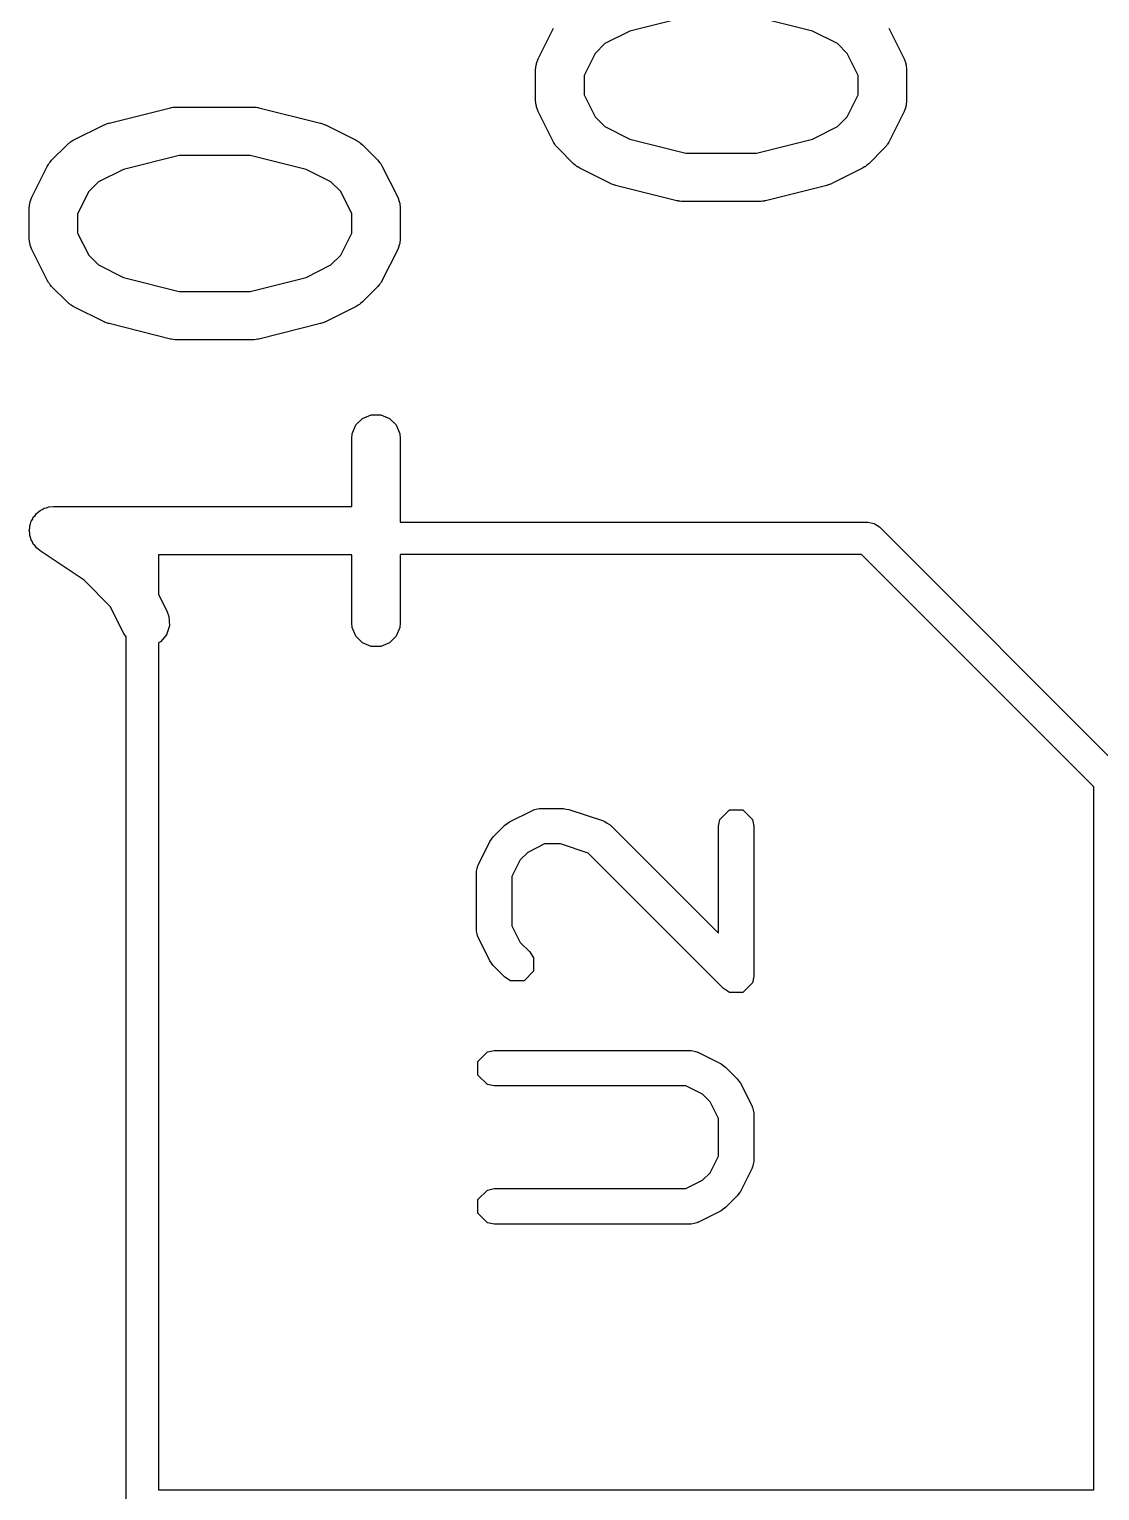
# Model space of a CAD drawing. Extents: x -2.36 to 2.12, y 0.28 to 4.05.
# Drawn here: x -1.9319 to -1.8012, y 3.0011 to 3.1795 of the extents above; entities that cross this region are included whole.
import ezdxf

# ---------------------------------------------------------------- set-up
doc = ezdxf.new("R2010")
doc.units = 0
doc.header["$MEASUREMENT"] = 0
doc.layers.add('BLACK', color=7, linetype='CONTINUOUS')

msp = doc.modelspace()

# ---------------------------------------------------------------- linework, layer by layer
at = {"layer": 'BLACK', "linetype": 'CONTINUOUS'}
for p, q in [((-1.85177, 3.18092), (-1.8586, 3.17922)), ((-1.83629, 3.17922), (-1.84312, 3.18092)), ((-1.86977, 3.17582), (-1.8679, 3.17957)), ((-1.8586, 3.17922), (-1.86163, 3.1777)), ((-1.83326, 3.1777), (-1.83629, 3.17922)), ((-1.827, 3.17957), (-1.82512, 3.17582)), ((-1.86163, 3.1777), (-1.86283, 3.1765)), ((-1.83206, 3.1765), (-1.83326, 3.1777)), ((-1.86999, 3.17518), (-1.86998, 3.17528)), ((-1.86998, 3.17528), (-1.86977, 3.17582)), ((-1.86283, 3.1765), (-1.86418, 3.17381)), ((-1.83072, 3.17381), (-1.83206, 3.1765)), ((-1.82512, 3.17582), (-1.82492, 3.17528)), ((-1.82492, 3.17528), (-1.82491, 3.17518)), ((-1.87009, 3.1745), (-1.87003, 3.17508)), ((-1.87009, 3.17075), (-1.87009, 3.1745)), ((-1.87003, 3.17508), (-1.86999, 3.17518)), ((-1.86418, 3.17381), (-1.86418, 3.17145)), ((-1.83072, 3.17145), (-1.83072, 3.17381)), ((-1.82491, 3.17518), (-1.82487, 3.17508)), ((-1.82487, 3.17508), (-1.82481, 3.1745)), ((-1.82481, 3.1745), (-1.82481, 3.17075)), ((-1.91456, 3.16988), (-1.91452, 3.1699)), ((-1.91452, 3.1699), (-1.91431, 3.16992)), ((-1.91431, 3.16992), (-1.91409, 3.16995)), ((-1.91409, 3.16995), (-1.91405, 3.16995)), ((-1.91405, 3.16995), (-1.91395, 3.16996)), ((-1.91395, 3.16996), (-1.90457, 3.16996)), ((-1.90457, 3.16996), (-1.90447, 3.16995)), ((-1.90447, 3.16995), (-1.90443, 3.16995)), ((-1.90443, 3.16995), (-1.90421, 3.16992)), ((-1.90421, 3.16992), (-1.904, 3.1699)), ((-1.904, 3.1699), (-1.90396, 3.16988)), ((-1.87003, 3.17018), (-1.87009, 3.17075)), ((-1.86999, 3.17008), (-1.87003, 3.17018)), ((-1.86998, 3.16997), (-1.86999, 3.17008)), ((-1.86977, 3.16943), (-1.86998, 3.16997)), ((-1.86418, 3.17145), (-1.86283, 3.16875)), ((-1.83206, 3.16875), (-1.83072, 3.17145)), ((-1.82492, 3.16997), (-1.82512, 3.16943)), ((-1.82491, 3.17008), (-1.82492, 3.16997)), ((-1.82487, 3.17018), (-1.82491, 3.17008)), ((-1.82481, 3.17075), (-1.82487, 3.17018)), ((-1.92216, 3.16799), (-1.91466, 3.16987)), ((-1.91466, 3.16987), (-1.91456, 3.16988)), ((-1.90396, 3.16988), (-1.90386, 3.16987)), ((-1.90386, 3.16987), (-1.89636, 3.16799)), ((-1.8679, 3.16568), (-1.86977, 3.16943)), ((-1.86283, 3.16875), (-1.86163, 3.16756)), ((-1.83326, 3.16756), (-1.83206, 3.16875)), ((-1.82512, 3.16943), (-1.827, 3.16568)), ((-1.92652, 3.1659), (-1.92277, 3.16777)), ((-1.92277, 3.16777), (-1.92272, 3.16779)), ((-1.92272, 3.16779), (-1.92271, 3.1678)), ((-1.92271, 3.1678), (-1.92246, 3.16789)), ((-1.92246, 3.16789), (-1.92222, 3.16798)), ((-1.92222, 3.16798), (-1.9222, 3.16798)), ((-1.9222, 3.16798), (-1.92216, 3.16799)), ((-1.89636, 3.16799), (-1.89631, 3.16798)), ((-1.89631, 3.16798), (-1.89629, 3.16798)), ((-1.89629, 3.16798), (-1.89605, 3.16789)), ((-1.89605, 3.16789), (-1.89581, 3.1678)), ((-1.89581, 3.1678), (-1.89579, 3.16779)), ((-1.89579, 3.16779), (-1.89575, 3.16777)), ((-1.89575, 3.16777), (-1.892, 3.1659)), ((-1.86163, 3.16756), (-1.8586, 3.16604)), ((-1.83629, 3.16604), (-1.83326, 3.16756)), ((-1.92916, 3.16347), (-1.92728, 3.16534)), ((-1.92728, 3.16534), (-1.92706, 3.16553)), ((-1.92706, 3.16553), (-1.927, 3.16559)), ((-1.927, 3.16559), (-1.92692, 3.16564)), ((-1.92692, 3.16564), (-1.92684, 3.16571)), ((-1.92684, 3.16571), (-1.92676, 3.16574)), ((-1.92676, 3.16574), (-1.92652, 3.1659)), ((-1.892, 3.1659), (-1.89176, 3.16574)), ((-1.89176, 3.16574), (-1.89168, 3.16571)), ((-1.89168, 3.16571), (-1.8916, 3.16564)), ((-1.8916, 3.16564), (-1.89151, 3.16559)), ((-1.89151, 3.16559), (-1.89146, 3.16553)), ((-1.89146, 3.16553), (-1.89124, 3.16534)), ((-1.89124, 3.16534), (-1.88936, 3.16347)), ((-1.86774, 3.16544), (-1.8679, 3.16568)), ((-1.86771, 3.16536), (-1.86774, 3.16544)), ((-1.86765, 3.16528), (-1.86771, 3.16536)), ((-1.86759, 3.16519), (-1.86765, 3.16528)), ((-1.86753, 3.16514), (-1.86759, 3.16519)), ((-1.86735, 3.16492), (-1.86753, 3.16514)), ((-1.86547, 3.16304), (-1.86735, 3.16492)), ((-1.8586, 3.16604), (-1.85177, 3.16433)), ((-1.84312, 3.16433), (-1.83629, 3.16604)), ((-1.82755, 3.16492), (-1.82942, 3.16304)), ((-1.82736, 3.16514), (-1.82755, 3.16492)), ((-1.82731, 3.16519), (-1.82736, 3.16514)), ((-1.82725, 3.16528), (-1.82731, 3.16519)), ((-1.82718, 3.16536), (-1.82725, 3.16528)), ((-1.82715, 3.16544), (-1.82718, 3.16536)), ((-1.827, 3.16568), (-1.82715, 3.16544)), ((-1.92971, 3.1627), (-1.92955, 3.16295)), ((-1.92955, 3.16295), (-1.92952, 3.16302)), ((-1.92952, 3.16302), (-1.92946, 3.1631)), ((-1.92946, 3.1631), (-1.9294, 3.16319)), ((-1.9294, 3.16319), (-1.92934, 3.16324)), ((-1.92934, 3.16324), (-1.92916, 3.16347)), ((-1.91358, 3.16405), (-1.92041, 3.16234)), ((-1.90494, 3.16405), (-1.91358, 3.16405)), ((-1.8981, 3.16234), (-1.90494, 3.16405)), ((-1.88936, 3.16347), (-1.88918, 3.16324)), ((-1.88918, 3.16324), (-1.88912, 3.16319)), ((-1.88912, 3.16319), (-1.88906, 3.1631)), ((-1.88906, 3.1631), (-1.88899, 3.16302)), ((-1.88899, 3.16302), (-1.88896, 3.16295)), ((-1.88896, 3.16295), (-1.88881, 3.1627)), ((-1.86525, 3.16286), (-1.86547, 3.16304)), ((-1.86519, 3.1628), (-1.86525, 3.16286)), ((-1.86511, 3.16274), (-1.86519, 3.1628)), ((-1.85177, 3.16433), (-1.84312, 3.16433)), ((-1.8297, 3.1628), (-1.82979, 3.16274)), ((-1.82965, 3.16286), (-1.8297, 3.1628)), ((-1.82942, 3.16304), (-1.82965, 3.16286)), ((-1.93159, 3.15895), (-1.92971, 3.1627)), ((-1.92041, 3.16234), (-1.92345, 3.16083)), ((-1.89507, 3.16083), (-1.8981, 3.16234)), ((-1.88881, 3.1627), (-1.88693, 3.15895)), ((-1.86502, 3.16267), (-1.86511, 3.16274)), ((-1.86495, 3.16264), (-1.86502, 3.16267)), ((-1.8647, 3.16249), (-1.86495, 3.16264)), ((-1.86095, 3.16061), (-1.8647, 3.16249)), ((-1.83019, 3.16249), (-1.83394, 3.16061)), ((-1.82994, 3.16264), (-1.83019, 3.16249)), ((-1.82987, 3.16267), (-1.82994, 3.16264)), ((-1.82979, 3.16274), (-1.82987, 3.16267)), ((-1.92464, 3.15963), (-1.92599, 3.15693)), ((-1.92345, 3.16083), (-1.92464, 3.15963)), ((-1.89388, 3.15963), (-1.89507, 3.16083)), ((-1.89253, 3.15693), (-1.89388, 3.15963)), ((-1.86091, 3.1606), (-1.86095, 3.16061)), ((-1.8609, 3.16058), (-1.86091, 3.1606)), ((-1.86065, 3.1605), (-1.8609, 3.16058)), ((-1.86041, 3.16041), (-1.86065, 3.1605)), ((-1.86039, 3.16041), (-1.86041, 3.16041)), ((-1.86035, 3.16039), (-1.86039, 3.16041)), ((-1.85285, 3.15852), (-1.86035, 3.16039)), ((-1.83455, 3.16039), (-1.84205, 3.15852)), ((-1.8345, 3.16041), (-1.83455, 3.16039)), ((-1.83448, 3.16041), (-1.8345, 3.16041)), ((-1.83424, 3.1605), (-1.83448, 3.16041)), ((-1.834, 3.16058), (-1.83424, 3.1605)), ((-1.83398, 3.1606), (-1.834, 3.16058)), ((-1.83394, 3.16061), (-1.83398, 3.1606)), ((-1.9319, 3.15763), (-1.93184, 3.15821)), ((-1.9319, 3.15388), (-1.9319, 3.15763)), ((-1.93184, 3.15821), (-1.9318, 3.1583)), ((-1.9318, 3.1583), (-1.93179, 3.15841)), ((-1.93179, 3.15841), (-1.93159, 3.15895)), ((-1.88693, 3.15895), (-1.88673, 3.15841)), ((-1.88673, 3.15841), (-1.88672, 3.1583)), ((-1.88672, 3.1583), (-1.88668, 3.15821)), ((-1.88668, 3.15821), (-1.88662, 3.15763)), ((-1.88662, 3.15763), (-1.88662, 3.15388)), ((-1.85275, 3.1585), (-1.85285, 3.15852)), ((-1.85271, 3.15848), (-1.85275, 3.1585)), ((-1.85249, 3.15846), (-1.85271, 3.15848)), ((-1.85228, 3.15843), (-1.85249, 3.15846)), ((-1.85224, 3.15844), (-1.85228, 3.15843)), ((-1.85213, 3.15843), (-1.85224, 3.15844)), ((-1.84276, 3.15843), (-1.85213, 3.15843)), ((-1.84266, 3.15844), (-1.84276, 3.15843)), ((-1.84262, 3.15843), (-1.84266, 3.15844)), ((-1.8424, 3.15846), (-1.84262, 3.15843)), ((-1.84219, 3.15848), (-1.8424, 3.15846)), ((-1.84214, 3.1585), (-1.84219, 3.15848)), ((-1.84205, 3.15852), (-1.84214, 3.1585)), ((-1.92599, 3.15693), (-1.92599, 3.15458)), ((-1.89253, 3.15458), (-1.89253, 3.15693)), ((-1.93184, 3.1533), (-1.9319, 3.15388)), ((-1.92599, 3.15458), (-1.92464, 3.15188)), ((-1.89388, 3.15188), (-1.89253, 3.15458)), ((-1.88662, 3.15388), (-1.88668, 3.1533)), ((-1.9318, 3.15321), (-1.93184, 3.1533)), ((-1.93179, 3.1531), (-1.9318, 3.15321)), ((-1.93159, 3.15256), (-1.93179, 3.1531)), ((-1.92971, 3.14881), (-1.93159, 3.15256)), ((-1.88693, 3.15256), (-1.88881, 3.14881)), ((-1.88673, 3.1531), (-1.88693, 3.15256)), ((-1.88672, 3.15321), (-1.88673, 3.1531)), ((-1.88668, 3.1533), (-1.88672, 3.15321)), ((-1.92464, 3.15188), (-1.92345, 3.15068)), ((-1.92345, 3.15068), (-1.92041, 3.14917)), ((-1.8981, 3.14917), (-1.89507, 3.15068)), ((-1.89507, 3.15068), (-1.89388, 3.15188)), ((-1.92955, 3.14856), (-1.92971, 3.14881)), ((-1.92952, 3.14849), (-1.92955, 3.14856)), ((-1.92041, 3.14917), (-1.91358, 3.14746)), ((-1.90494, 3.14746), (-1.8981, 3.14917)), ((-1.88896, 3.14856), (-1.88899, 3.14849)), ((-1.88881, 3.14881), (-1.88896, 3.14856)), ((-1.92946, 3.14841), (-1.92952, 3.14849)), ((-1.9294, 3.14832), (-1.92946, 3.14841)), ((-1.92934, 3.14827), (-1.9294, 3.14832)), ((-1.92916, 3.14804), (-1.92934, 3.14827)), ((-1.92728, 3.14617), (-1.92916, 3.14804)), ((-1.91358, 3.14746), (-1.90494, 3.14746)), ((-1.88936, 3.14804), (-1.89124, 3.14617)), ((-1.88918, 3.14827), (-1.88936, 3.14804)), ((-1.88912, 3.14832), (-1.88918, 3.14827)), ((-1.88906, 3.14841), (-1.88912, 3.14832)), ((-1.88899, 3.14849), (-1.88906, 3.14841)), ((-1.92706, 3.14598), (-1.92728, 3.14617)), ((-1.927, 3.14592), (-1.92706, 3.14598)), ((-1.92692, 3.14587), (-1.927, 3.14592)), ((-1.92684, 3.1458), (-1.92692, 3.14587)), ((-1.92676, 3.14577), (-1.92684, 3.1458)), ((-1.92652, 3.14562), (-1.92676, 3.14577)), ((-1.92277, 3.14374), (-1.92652, 3.14562)), ((-1.892, 3.14562), (-1.89575, 3.14374)), ((-1.89176, 3.14577), (-1.892, 3.14562)), ((-1.89168, 3.1458), (-1.89176, 3.14577)), ((-1.8916, 3.14587), (-1.89168, 3.1458)), ((-1.89151, 3.14592), (-1.8916, 3.14587)), ((-1.89146, 3.14598), (-1.89151, 3.14592)), ((-1.89124, 3.14617), (-1.89146, 3.14598)), ((-1.92272, 3.14372), (-1.92277, 3.14374)), ((-1.92271, 3.14371), (-1.92272, 3.14372)), ((-1.92246, 3.14363), (-1.92271, 3.14371)), ((-1.92222, 3.14353), (-1.92246, 3.14363)), ((-1.9222, 3.14353), (-1.92222, 3.14353)), ((-1.92216, 3.14352), (-1.9222, 3.14353)), ((-1.91466, 3.14164), (-1.92216, 3.14352)), ((-1.89636, 3.14352), (-1.90386, 3.14164)), ((-1.89631, 3.14353), (-1.89636, 3.14352)), ((-1.89629, 3.14353), (-1.89631, 3.14353)), ((-1.89605, 3.14363), (-1.89629, 3.14353)), ((-1.89581, 3.14371), (-1.89605, 3.14363)), ((-1.89579, 3.14372), (-1.89581, 3.14371)), ((-1.89575, 3.14374), (-1.89579, 3.14372)), ((-1.91456, 3.14163), (-1.91466, 3.14164)), ((-1.91452, 3.14161), (-1.91456, 3.14163)), ((-1.91431, 3.14159), (-1.91452, 3.14161)), ((-1.91409, 3.14156), (-1.91431, 3.14159)), ((-1.91405, 3.14156), (-1.91409, 3.14156)), ((-1.91395, 3.14155), (-1.91405, 3.14156)), ((-1.90457, 3.14155), (-1.91395, 3.14155)), ((-1.90447, 3.14156), (-1.90457, 3.14155)), ((-1.90443, 3.14156), (-1.90447, 3.14156)), ((-1.90421, 3.14159), (-1.90443, 3.14156)), ((-1.904, 3.14161), (-1.90421, 3.14159)), ((-1.90396, 3.14163), (-1.904, 3.14161)), ((-1.90386, 3.14164), (-1.90396, 3.14163)), ((-1.89247, 3.13008), (-1.89203, 3.13115)), ((-1.89203, 3.13115), (-1.89121, 3.13196)), ((-1.89121, 3.13196), (-1.89015, 3.1324)), ((-1.89015, 3.1324), (-1.889, 3.1324)), ((-1.889, 3.1324), (-1.88793, 3.13196)), ((-1.88793, 3.13196), (-1.88712, 3.13115)), ((-1.88712, 3.13115), (-1.88668, 3.13008)), ((-1.89253, 3.12951), (-1.89247, 3.13008)), ((-1.89253, 3.12121), (-1.89253, 3.12951)), ((-1.88668, 3.13008), (-1.88662, 3.12951)), ((-1.88662, 3.12951), (-1.88662, 3.11929)), ((-1.9314, 3.1199), (-1.93119, 3.12011)), ((-1.93119, 3.12011), (-1.93103, 3.12035)), ((-1.93103, 3.12035), (-1.93079, 3.12051)), ((-1.93079, 3.12051), (-1.93058, 3.12072)), ((-1.93058, 3.12072), (-1.93032, 3.12083)), ((-1.93032, 3.12083), (-1.93008, 3.12099)), ((-1.93008, 3.12099), (-1.92979, 3.12104)), ((-1.92979, 3.12104), (-1.92952, 3.12116)), ((-1.92952, 3.12116), (-1.92895, 3.12121)), ((-1.92895, 3.12121), (-1.92895, 3.12121)), ((-1.92895, 3.12121), (-1.92895, 3.12121)), ((-1.92895, 3.12121), (-1.92894, 3.12121)), ((-1.92894, 3.12121), (-1.89253, 3.12121)), ((-1.9319, 3.11826), (-1.93184, 3.11854)), ((-1.93184, 3.11797), (-1.9319, 3.11826)), ((-1.93184, 3.11884), (-1.93173, 3.1191)), ((-1.93184, 3.11854), (-1.93184, 3.11884)), ((-1.93173, 3.1191), (-1.93167, 3.11939)), ((-1.93167, 3.11939), (-1.93151, 3.11963)), ((-1.93151, 3.11963), (-1.9314, 3.1199)), ((-1.88662, 3.11929), (-1.82953, 3.11929)), ((-1.82953, 3.11929), (-1.82877, 3.11914)), ((-1.82877, 3.11914), (-1.82814, 3.11871)), ((-1.82814, 3.11871), (-1.79861, 3.08919)), ((-1.93184, 3.11768), (-1.93184, 3.11797)), ((-1.93173, 3.11741), (-1.93184, 3.11768)), ((-1.93167, 3.11713), (-1.93173, 3.11741)), ((-1.93151, 3.11689), (-1.93167, 3.11713)), ((-1.9314, 3.11662), (-1.93151, 3.11689)), ((-1.93119, 3.11641), (-1.9314, 3.11662)), ((-1.93103, 3.11617), (-1.93119, 3.11641)), ((-1.93059, 3.11581), (-1.93103, 3.11617)), ((-1.93058, 3.11581), (-1.93059, 3.11581)), ((-1.93058, 3.1158), (-1.93058, 3.11581)), ((-1.9252, 3.11222), (-1.93058, 3.1158)), ((-1.93058, 3.1158), (-1.93058, 3.1158)), ((-1.89253, 3.11531), (-1.91614, 3.11531)), ((-1.91614, 3.11531), (-1.91614, 3.11051)), ((-1.89253, 3.10701), (-1.89253, 3.11531)), ((-1.88662, 3.11535), (-1.88662, 3.10701)), ((-1.83034, 3.11535), (-1.88662, 3.11535)), ((-1.80197, 3.08698), (-1.83034, 3.11535)), ((-1.922, 3.10901), (-1.9252, 3.11222)), ((-1.91614, 3.11051), (-1.91505, 3.10833)), ((-1.92034, 3.10569), (-1.922, 3.10901)), ((-1.91505, 3.10833), (-1.91485, 3.10779)), ((-1.91485, 3.10779), (-1.91477, 3.10664)), ((-1.92008, 3.10528), (-1.92034, 3.10569)), ((-1.91477, 3.10664), (-1.91513, 3.10555)), ((-1.89247, 3.10644), (-1.89253, 3.10701)), ((-1.89203, 3.10537), (-1.89247, 3.10644)), ((-1.88668, 3.10644), (-1.88712, 3.10537)), ((-1.88662, 3.10701), (-1.88668, 3.10644)), ((-1.92008, 2.99921), (-1.92008, 3.10528)), ((-1.91589, 3.10468), (-1.91614, 3.10455)), ((-1.91614, 3.10455), (-1.91614, 3.00118)), ((-1.91513, 3.10555), (-1.91589, 3.10468)), ((-1.89121, 3.10456), (-1.89203, 3.10537)), ((-1.89015, 3.10412), (-1.89121, 3.10456)), ((-1.889, 3.10412), (-1.89015, 3.10412)), ((-1.88793, 3.10456), (-1.889, 3.10412)), ((-1.88712, 3.10537), (-1.88793, 3.10456)), ((-1.80197, 3.00118), (-1.80197, 3.08698)), ((-1.87001, 3.08424), (-1.86968, 3.08433)), ((-1.86968, 3.08433), (-1.86963, 3.08432)), ((-1.86963, 3.08432), (-1.86952, 3.08434)), ((-1.86952, 3.08434), (-1.86671, 3.08434)), ((-1.86671, 3.08434), (-1.86637, 3.08427)), ((-1.87358, 3.08249), (-1.8733, 3.0827)), ((-1.8733, 3.0827), (-1.87049, 3.08411)), ((-1.87049, 3.08411), (-1.87039, 3.08414)), ((-1.87039, 3.08414), (-1.87035, 3.08417)), ((-1.87035, 3.08417), (-1.87001, 3.08424)), ((-1.86637, 3.08427), (-1.86603, 3.08423)), ((-1.86603, 3.08423), (-1.86181, 3.08282)), ((-1.86181, 3.08282), (-1.86171, 3.08277)), ((-1.86171, 3.08277), (-1.86166, 3.08277)), ((-1.86166, 3.08277), (-1.86138, 3.08257)), ((-1.86138, 3.08257), (-1.86107, 3.0824)), ((-1.84779, 3.08217), (-1.84762, 3.083)), ((-1.84762, 3.083), (-1.84645, 3.08417)), ((-1.84645, 3.08417), (-1.84479, 3.08417)), ((-1.84479, 3.08417), (-1.84362, 3.083)), ((-1.84362, 3.083), (-1.84345, 3.08217)), ((-1.87547, 3.0806), (-1.87527, 3.08089)), ((-1.87527, 3.08089), (-1.87387, 3.0823)), ((-1.87387, 3.0823), (-1.87358, 3.08249)), ((-1.86107, 3.0824), (-1.86105, 3.08236)), ((-1.86105, 3.08236), (-1.86096, 3.0823)), ((-1.86096, 3.0823), (-1.84779, 3.06912)), ((-1.84779, 3.06912), (-1.84779, 3.08217)), ((-1.84345, 3.08217), (-1.84345, 3.06389)), ((-1.87708, 3.07752), (-1.87568, 3.08033)), ((-1.87568, 3.08033), (-1.87547, 3.0806)), ((-1.87105, 3.07899), (-1.87196, 3.07808)), ((-1.86901, 3.08001), (-1.87105, 3.07899)), ((-1.86706, 3.08001), (-1.86901, 3.08001)), ((-1.86366, 3.07887), (-1.86706, 3.08001)), ((-1.87722, 3.07703), (-1.87715, 3.07738)), ((-1.87715, 3.07738), (-1.87711, 3.07741)), ((-1.87711, 3.07741), (-1.87708, 3.07752)), ((-1.87196, 3.07808), (-1.87298, 3.07604)), ((-1.84715, 3.06236), (-1.86366, 3.07887)), ((-1.87731, 3.0767), (-1.87722, 3.07703)), ((-1.87729, 3.07665), (-1.87731, 3.0767)), ((-1.87731, 3.07655), (-1.87729, 3.07665)), ((-1.87731, 3.06952), (-1.87731, 3.07655)), ((-1.87298, 3.07604), (-1.87298, 3.07003)), ((-1.87298, 3.07003), (-1.87196, 3.06799)), ((-1.87729, 3.06941), (-1.87731, 3.06952)), ((-1.87731, 3.06936), (-1.87729, 3.06941)), ((-1.87722, 3.06903), (-1.87731, 3.06936)), ((-1.87715, 3.06869), (-1.87722, 3.06903)), ((-1.87711, 3.06865), (-1.87715, 3.06869)), ((-1.87708, 3.06855), (-1.87711, 3.06865)), ((-1.87568, 3.06574), (-1.87708, 3.06855)), ((-1.87196, 3.06799), (-1.8708, 3.06683)), ((-1.8708, 3.06683), (-1.87034, 3.06613)), ((-1.87547, 3.06546), (-1.87568, 3.06574)), ((-1.87527, 3.06517), (-1.87547, 3.06546)), ((-1.87387, 3.06377), (-1.87527, 3.06517)), ((-1.87034, 3.06613), (-1.87034, 3.06447)), ((-1.87316, 3.0633), (-1.87387, 3.06377)), ((-1.87151, 3.0633), (-1.87316, 3.0633)), ((-1.87034, 3.06447), (-1.87151, 3.0633)), ((-1.84362, 3.06306), (-1.84479, 3.06189)), ((-1.84345, 3.06389), (-1.84362, 3.06306)), ((-1.84645, 3.06189), (-1.84715, 3.06236)), ((-1.84479, 3.06189), (-1.84645, 3.06189)), ((-1.84645, 3.06189), (-1.84645, 3.06189)), ((-1.84645, 3.06189), (-1.84645, 3.06189)), ((-1.84479, 3.06189), (-1.84479, 3.06189)), ((-1.87715, 3.05347), (-1.87598, 3.05464)), ((-1.87598, 3.05464), (-1.87515, 3.05481)), ((-1.87515, 3.05481), (-1.85124, 3.05481)), ((-1.85124, 3.05481), (-1.85114, 3.05479)), ((-1.85114, 3.05479), (-1.85109, 3.0548)), ((-1.85109, 3.0548), (-1.85076, 3.05471)), ((-1.85076, 3.05471), (-1.85042, 3.05464)), ((-1.85042, 3.05464), (-1.85038, 3.05461)), ((-1.85038, 3.05461), (-1.85028, 3.05458)), ((-1.85028, 3.05458), (-1.84746, 3.05317)), ((-1.87715, 3.05181), (-1.87715, 3.05347)), ((-1.84746, 3.05317), (-1.84719, 3.05296)), ((-1.84719, 3.05296), (-1.8469, 3.05277)), ((-1.8469, 3.05277), (-1.8455, 3.05136)), ((-1.87598, 3.05064), (-1.87715, 3.05181)), ((-1.87515, 3.05048), (-1.87598, 3.05064)), ((-1.85176, 3.05048), (-1.87515, 3.05048)), ((-1.84972, 3.04946), (-1.85176, 3.05048)), ((-1.8455, 3.05136), (-1.8453, 3.05107)), ((-1.8453, 3.05107), (-1.84509, 3.0508)), ((-1.84509, 3.0508), (-1.84368, 3.04799)), ((-1.84881, 3.04855), (-1.84972, 3.04946)), ((-1.84779, 3.04651), (-1.84881, 3.04855)), ((-1.84368, 3.04799), (-1.84365, 3.04788)), ((-1.84365, 3.04788), (-1.84362, 3.04785)), ((-1.84362, 3.04785), (-1.84355, 3.04751)), ((-1.84355, 3.04751), (-1.84346, 3.04717)), ((-1.84346, 3.04717), (-1.84348, 3.04713)), ((-1.84348, 3.04713), (-1.84345, 3.04702)), ((-1.84345, 3.04702), (-1.84345, 3.04139)), ((-1.84779, 3.04191), (-1.84779, 3.04651)), ((-1.84881, 3.03987), (-1.84779, 3.04191)), ((-1.84972, 3.03896), (-1.84881, 3.03987)), ((-1.84368, 3.04043), (-1.84509, 3.03761)), ((-1.84365, 3.04053), (-1.84368, 3.04043)), ((-1.84362, 3.04057), (-1.84365, 3.04053)), ((-1.84355, 3.04091), (-1.84362, 3.04057)), ((-1.84346, 3.04124), (-1.84355, 3.04091)), ((-1.84345, 3.04139), (-1.84348, 3.04129)), ((-1.84348, 3.04129), (-1.84346, 3.04124)), ((-1.87598, 3.03777), (-1.87515, 3.03794)), ((-1.87515, 3.03794), (-1.85176, 3.03794)), ((-1.85176, 3.03794), (-1.84972, 3.03896)), ((-1.87715, 3.0366), (-1.87598, 3.03777)), ((-1.87715, 3.03494), (-1.87715, 3.0366)), ((-1.8455, 3.03705), (-1.8469, 3.03565)), ((-1.8453, 3.03734), (-1.8455, 3.03705)), ((-1.84509, 3.03761), (-1.8453, 3.03734)), ((-1.87598, 3.03377), (-1.87715, 3.03494)), ((-1.84746, 3.03524), (-1.85028, 3.03383)), ((-1.84719, 3.03545), (-1.84746, 3.03524)), ((-1.8469, 3.03565), (-1.84719, 3.03545)), ((-1.87515, 3.03361), (-1.87598, 3.03377)), ((-1.85124, 3.03361), (-1.87515, 3.03361)), ((-1.85114, 3.03363), (-1.85124, 3.03361)), ((-1.85109, 3.03361), (-1.85114, 3.03363)), ((-1.85076, 3.0337), (-1.85109, 3.03361)), ((-1.85042, 3.03377), (-1.85076, 3.0337)), ((-1.85038, 3.03381), (-1.85042, 3.03377)), ((-1.85028, 3.03383), (-1.85038, 3.03381)), ((-1.91614, 3.00118), (-1.80197, 3.00118))]:
    msp.add_line(p, q, dxfattribs=at)

doc.saveas('drawing.dxf')
